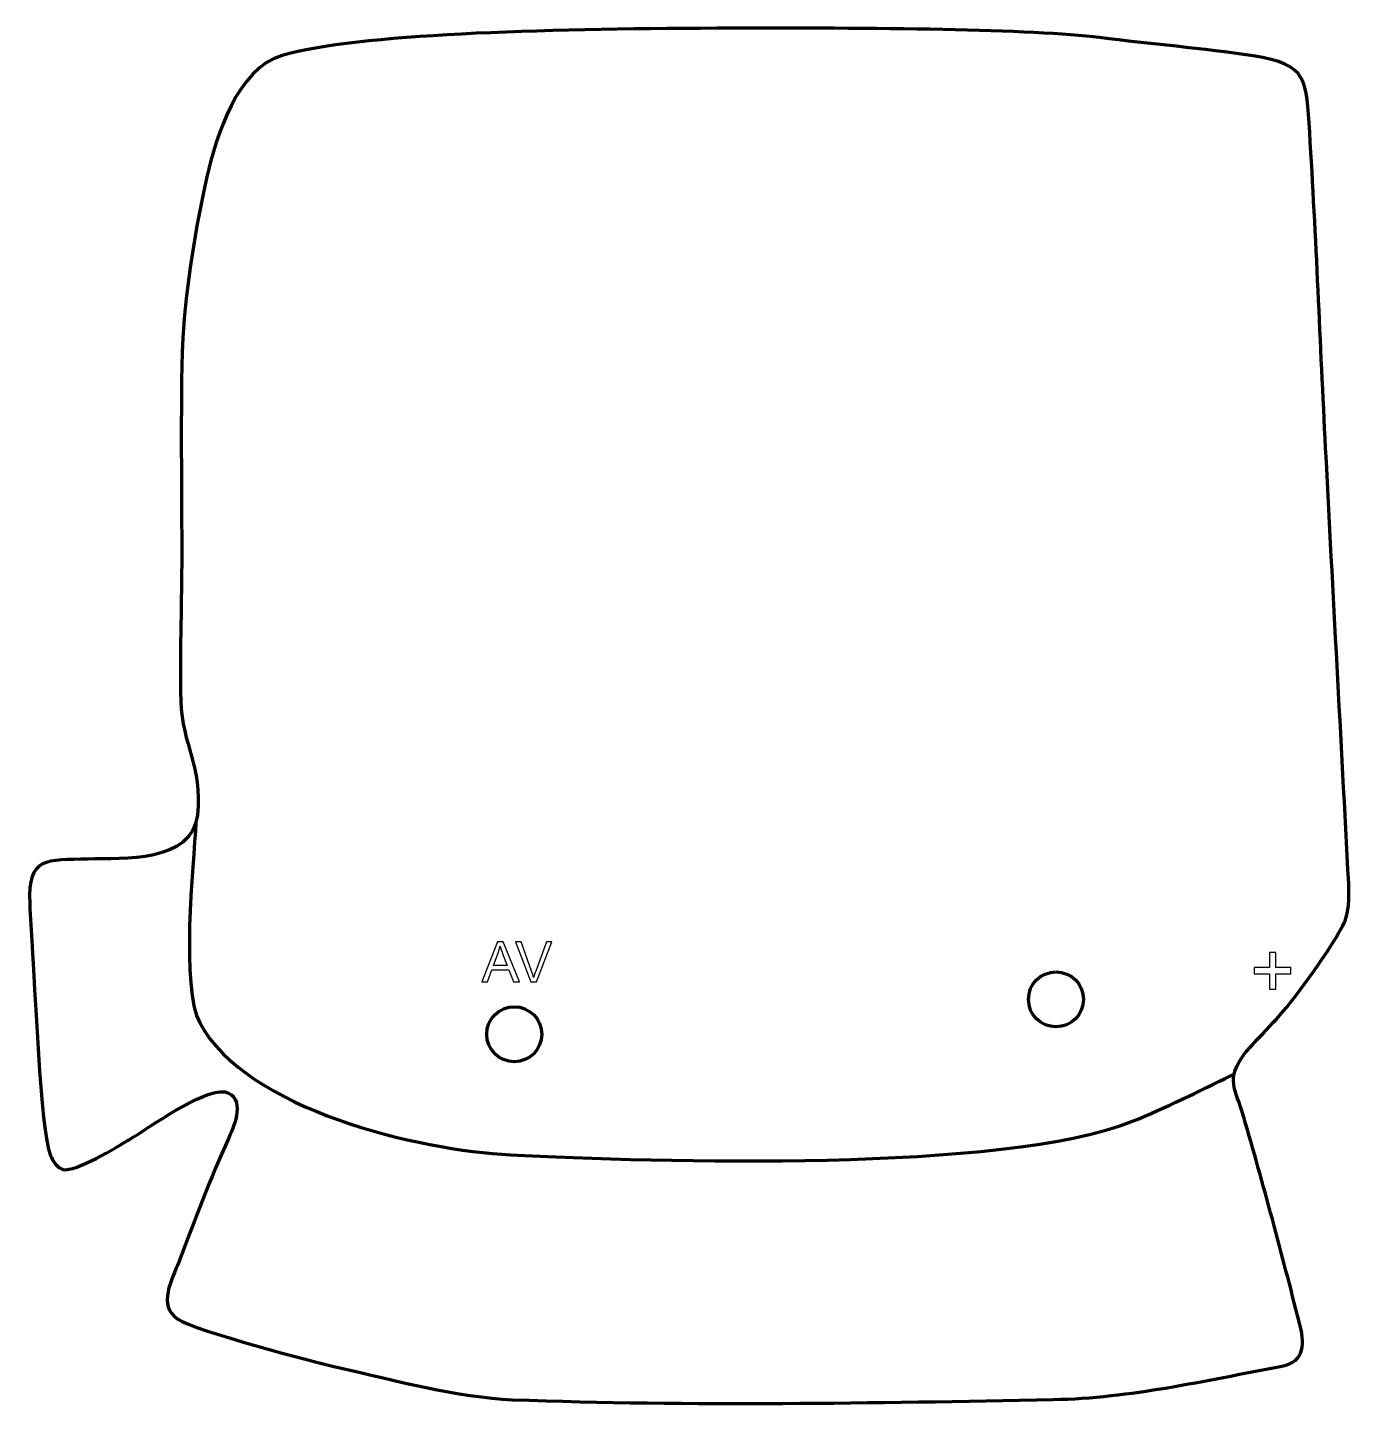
# Model space of a CAD drawing. Header units: millimetres. Extents: x 967 to 1568, y 83 to 710.
import ezdxf

# ---------------------------------------------------------------- set-up
doc = ezdxf.new("R2010")
doc.units = ezdxf.units.MM
doc.header["$MEASUREMENT"] = 0
doc.layers.add('layer 2', color=7, linetype='Continuous')
doc.layers.add('layer 3', color=7, linetype='Continuous')

msp = doc.modelspace()

# ---------------------------------------------------------------- linework, layer by layer
at = {"layer": 'layer 2', "color": 142, "lineweight": 200}
for centre in [(1434.9139, 268.2033), (1188.587, 252.3283)]:
    msp.add_ellipse(centre, major_axis=(0, 12.5), ratio=1, dxfattribs=at)
at = {"layer": 'layer 2', "color": 142, "lineweight": 158}
msp.add_open_spline([(1043.893, 348.816), (1042.6661, 328.6368), (1036.8688, 273.5869), (1045.5935, 257.4633), (1045.5935, 257.4633), (1067.0585, 217.7952), (1145.1847, 199.6052), (1186.9425, 197.4908), (1186.9425, 197.4908), (1252.6744, 194.1627), (1411.3369, 189.4217), (1469.6456, 212.7506), (1469.6456, 212.7506), (1484.9887, 218.8893), (1499.6609, 226.3823), (1514.5534, 233.5037), (1514.5534, 233.5037), (1514.5534, 233.5037), (1515.9568, 234.173), (1515.9568, 234.173)], degree=3, knots=[0, 0, 0, 0, 0.16666667, 0.16666667, 0.16666667, 0.16666667, 0.33333333, 0.33333333, 0.33333333, 0.33333333, 0.5, 0.5, 0.5, 0.5, 0.66666667, 0.66666667, 0.66666667, 0.66666667, 1, 1, 1, 1], dxfattribs=at)
at = {"layer": 'layer 2', "color": 142}
for points, knots in [([(1173.9309, 276.1097), (1173.9309, 276.1097), (1180.9074, 294.2961), (1180.9074, 294.2961), (1180.9074, 294.2961), (1180.9074, 294.2961), (1183.5533, 294.2961), (1183.5533, 294.2961), (1183.5533, 294.2961), (1183.5533, 294.2961), (1190.9574, 276.1097), (1190.9574, 276.1097), (1190.9574, 276.1097), (1190.9574, 276.1097), (1188.2184, 276.1097), (1188.2184, 276.1097), (1188.2184, 276.1097), (1188.2184, 276.1097), (1186.1144, 281.6215), (1186.1144, 281.6215), (1186.1144, 281.6215), (1186.1144, 281.6215), (1178.4563, 281.6215), (1178.4563, 281.6215), (1178.4563, 281.6215), (1178.4563, 281.6215), (1176.4836, 276.1097), (1176.4836, 276.1097), (1176.4836, 276.1097), (1176.4836, 276.1097), (1173.9309, 276.1097), (1173.9309, 276.1097)], [0, 0, 0, 0, 0.11111111, 0.11111111, 0.11111111, 0.11111111, 0.22222222, 0.22222222, 0.22222222, 0.22222222, 0.33333333, 0.33333333, 0.33333333, 0.33333333, 0.44444444, 0.44444444, 0.44444444, 0.44444444, 0.55555556, 0.55555556, 0.55555556, 0.55555556, 0.66666667, 0.66666667, 0.66666667, 0.66666667, 0.77777778, 0.77777778, 0.77777778, 0.77777778, 1, 1, 1, 1]), ([(1179.1633, 283.5773), (1179.1633, 283.5773), (1185.3609, 283.5773), (1185.3609, 283.5773), (1185.3609, 283.5773), (1185.3609, 283.5773), (1183.4644, 288.6192), (1183.4644, 288.6192), (1183.4644, 288.6192), (1182.8929, 290.1517), (1182.4611, 291.4174), (1182.1605, 292.4165), (1182.1605, 292.4165), (1181.9107, 291.2312), (1181.5763, 290.067), (1181.1572, 288.9155), (1181.1572, 288.9155), (1181.1572, 288.9155), (1179.1633, 283.5773), (1179.1633, 283.5773)], [0, 0, 0, 0, 0.16666667, 0.16666667, 0.16666667, 0.16666667, 0.33333333, 0.33333333, 0.33333333, 0.33333333, 0.5, 0.5, 0.5, 0.5, 0.66666667, 0.66666667, 0.66666667, 0.66666667, 1, 1, 1, 1]), ([(1196.1644, 276.1097), (1196.1644, 276.1097), (1189.1371, 294.2961), (1189.1371, 294.2961), (1189.1371, 294.2961), (1189.1371, 294.2961), (1191.7448, 294.2961), (1191.7448, 294.2961), (1191.7448, 294.2961), (1191.7448, 294.2961), (1196.4692, 281.0796), (1196.4692, 281.0796), (1196.4692, 281.0796), (1196.846, 280.0213), (1197.1677, 279.0307), (1197.4217, 278.1036), (1197.4217, 278.1036), (1197.7011, 279.0984), (1198.0271, 280.089), (1198.3996, 281.0796), (1198.3996, 281.0796), (1198.3996, 281.0796), (1203.3018, 294.2961), (1203.3018, 294.2961), (1203.3018, 294.2961), (1203.3018, 294.2961), (1205.7571, 294.2961), (1205.7571, 294.2961), (1205.7571, 294.2961), (1205.7571, 294.2961), (1198.6663, 276.1097), (1198.6663, 276.1097), (1198.6663, 276.1097), (1198.6663, 276.1097), (1196.1644, 276.1097), (1196.1644, 276.1097)], [0, 0, 0, 0, 0.1, 0.1, 0.1, 0.1, 0.2, 0.2, 0.2, 0.2, 0.3, 0.3, 0.3, 0.3, 0.4, 0.4, 0.4, 0.4, 0.5, 0.5, 0.5, 0.5, 0.6, 0.6, 0.6, 0.6, 0.7, 0.7, 0.7, 0.7, 0.8, 0.8, 0.8, 0.8, 1, 1, 1, 1]), ([(1531.9414, 272.8247), (1531.9414, 272.8247), (1531.9414, 279.7392), (1531.9414, 279.7392), (1531.9414, 279.7392), (1531.9414, 279.7392), (1525.0623, 279.7392), (1525.0623, 279.7392), (1525.0623, 279.7392), (1525.0623, 279.7392), (1525.0623, 282.632), (1525.0623, 282.632), (1525.0623, 282.632), (1525.0623, 282.632), (1531.9414, 282.632), (1531.9414, 282.632), (1531.9414, 282.632), (1531.9414, 282.632), (1531.9414, 289.5111), (1531.9414, 289.5111), (1531.9414, 289.5111), (1531.9414, 289.5111), (1534.8695, 289.5111), (1534.8695, 289.5111), (1534.8695, 289.5111), (1534.8695, 289.5111), (1534.8695, 282.632), (1534.8695, 282.632), (1534.8695, 282.632), (1534.8695, 282.632), (1541.7487, 282.632), (1541.7487, 282.632), (1541.7487, 282.632), (1541.7487, 282.632), (1541.7487, 279.7392), (1541.7487, 279.7392), (1541.7487, 279.7392), (1541.7487, 279.7392), (1534.8695, 279.7392), (1534.8695, 279.7392), (1534.8695, 279.7392), (1534.8695, 279.7392), (1534.8695, 272.8247), (1534.8695, 272.8247), (1534.8695, 272.8247), (1534.8695, 272.8247), (1531.9414, 272.8247), (1531.9414, 272.8247)], [0, 0, 0, 0, 0.07692308, 0.07692308, 0.07692308, 0.07692308, 0.15384615, 0.15384615, 0.15384615, 0.15384615, 0.23076923, 0.23076923, 0.23076923, 0.23076923, 0.30769231, 0.30769231, 0.30769231, 0.30769231, 0.38461538, 0.38461538, 0.38461538, 0.38461538, 0.46153846, 0.46153846, 0.46153846, 0.46153846, 0.53846154, 0.53846154, 0.53846154, 0.53846154, 0.61538462, 0.61538462, 0.61538462, 0.61538462, 0.69230769, 0.69230769, 0.69230769, 0.69230769, 0.76923077, 0.76923077, 0.76923077, 0.76923077, 0.84615385, 0.84615385, 0.84615385, 0.84615385, 1, 1, 1, 1])]:
    msp.add_open_spline(points, degree=3, knots=knots, dxfattribs=at)
at = {"layer": 'layer 3', "color": 242, "lineweight": 158}
msp.add_open_spline([(968.2783, 311.7934), (967.3205, 333.4519), (976.0373, 331.2776), (994.8761, 331.9934), (994.8761, 331.9934), (1010.8066, 332.2991), (1041.8516, 330.2533), (1044.5036, 351.9087), (1044.5036, 351.9087), (1046.9706, 374.7015), (1037.6036, 383.2203), (1036.9558, 403.9801), (1036.9558, 403.9801), (1036.478, 424.2932), (1037.289, 445.5107), (1037.3833, 465.9738), (1037.3833, 465.9738), (1037.5177, 500.0594), (1036.6682, 534.9595), (1037.8373, 568.9348), (1037.8373, 568.9348), (1039.3948, 591.9744), (1043.7266, 619.6931), (1048.8301, 642.2424), (1048.8301, 642.2424), (1053.0788, 660.602), (1062.7485, 691.6918), (1083.075, 697.4147), (1083.075, 697.4147), (1117.8509, 707.2059), (1199.843, 709.4245), (1280.8619, 709.7715), (1280.8619, 709.7715), (1352.7839, 710.0796), (1424.3882, 709.2776), (1454.7676, 705.5083), (1454.7676, 705.5083), (1477.8487, 702.6445), (1501.6246, 700.5998), (1524.5322, 697.2328), (1524.5322, 697.2328), (1549.7356, 693.2739), (1548.7399, 686.2553), (1550.2563, 662.4181), (1550.2563, 662.4181), (1553.2327, 614.7058), (1555.0641, 566.5612), (1557.5141, 518.7632), (1557.5141, 518.7632), (1560.8961, 452.868), (1564.5531, 386.9873), (1567.9835, 321.0946), (1567.9835, 321.0946), (1568.3254, 313.0307), (1567.8096, 308.0025), (1566.3435, 303.9712), (1566.3435, 303.9712), (1564.6736, 299.3798), (1553.3529, 281.7845), (1541.3499, 266.6104), (1541.3499, 266.6104), (1533.2357, 256.3523), (1523.6072, 247.4395), (1520.8044, 243.6587), (1520.8044, 243.6587), (1511.7984, 231.5107), (1516.3963, 228.1138), (1520.3092, 214.638), (1520.3092, 214.638), (1529.2095, 183.929), (1537.6113, 152.5042), (1545.5046, 121.5142), (1545.5046, 121.5142), (1547.935, 111.972), (1548.82, 103.4235), (1536.8919, 101.2356), (1536.8919, 101.2356), (1502.3223, 94.8513), (1468.9933, 86.9716), (1433.668, 86.2299), (1433.668, 86.2299), (1352.2932, 84.6708), (1269.0719, 83.0952), (1187.7909, 86.1664), (1187.7909, 86.1664), (1163.1951, 87.2551), (1133.6839, 95.064), (1109.3657, 100.638), (1109.3657, 100.638), (1097.1049, 103.4932), (1043.3523, 117.4936), (1035.562, 122.846), (1035.562, 122.846), (1026.3154, 129.1989), (1032.9833, 140.7718), (1036.0754, 148.7625), (1036.0754, 148.7625), (1043.4397, 168.1936), (1050.2167, 186.2479), (1058.8307, 205.2446), (1058.8307, 205.2446), (1061.4411, 211.0015), (1066.593, 223.6522), (1057.1233, 226.169), (1057.1233, 226.169), (1046.2743, 227.1658), (1023.7984, 210.4998), (1013.4576, 204.3473), (1013.4576, 204.3473), (1008.0239, 201.1144), (989.1054, 189.5125), (983.3329, 190.8494), (983.3329, 190.8494), (980.7893, 191.7658), (978.9573, 194.1881), (977.6344, 197.4215), (977.6344, 197.4215), (973.1982, 208.2648), (970.4604, 277.068), (969.4058, 292.3084), (969.4058, 292.3084), (968.9563, 298.8053), (968.5753, 305.2876), (968.2783, 311.7934)], degree=3, knots=[0, 0, 0, 0, 0.03125, 0.03125, 0.03125, 0.03125, 0.0625, 0.0625, 0.0625, 0.0625, 0.09375, 0.09375, 0.09375, 0.09375, 0.125, 0.125, 0.125, 0.125, 0.15625, 0.15625, 0.15625, 0.15625, 0.1875, 0.1875, 0.1875, 0.1875, 0.21875, 0.21875, 0.21875, 0.21875, 0.25, 0.25, 0.25, 0.25, 0.28125, 0.28125, 0.28125, 0.28125, 0.3125, 0.3125, 0.3125, 0.3125, 0.34375, 0.34375, 0.34375, 0.34375, 0.375, 0.375, 0.375, 0.375, 0.40625, 0.40625, 0.40625, 0.40625, 0.4375, 0.4375, 0.4375, 0.4375, 0.46875, 0.46875, 0.46875, 0.46875, 0.5, 0.5, 0.5, 0.5, 0.53125, 0.53125, 0.53125, 0.53125, 0.5625, 0.5625, 0.5625, 0.5625, 0.59375, 0.59375, 0.59375, 0.59375, 0.625, 0.625, 0.625, 0.625, 0.65625, 0.65625, 0.65625, 0.65625, 0.6875, 0.6875, 0.6875, 0.6875, 0.71875, 0.71875, 0.71875, 0.71875, 0.75, 0.75, 0.75, 0.75, 0.78125, 0.78125, 0.78125, 0.78125, 0.8125, 0.8125, 0.8125, 0.8125, 0.84375, 0.84375, 0.84375, 0.84375, 0.875, 0.875, 0.875, 0.875, 0.90625, 0.90625, 0.90625, 0.90625, 0.9375, 0.9375, 0.9375, 0.9375, 1, 1, 1, 1], dxfattribs=at)

doc.saveas('drawing.dxf')
